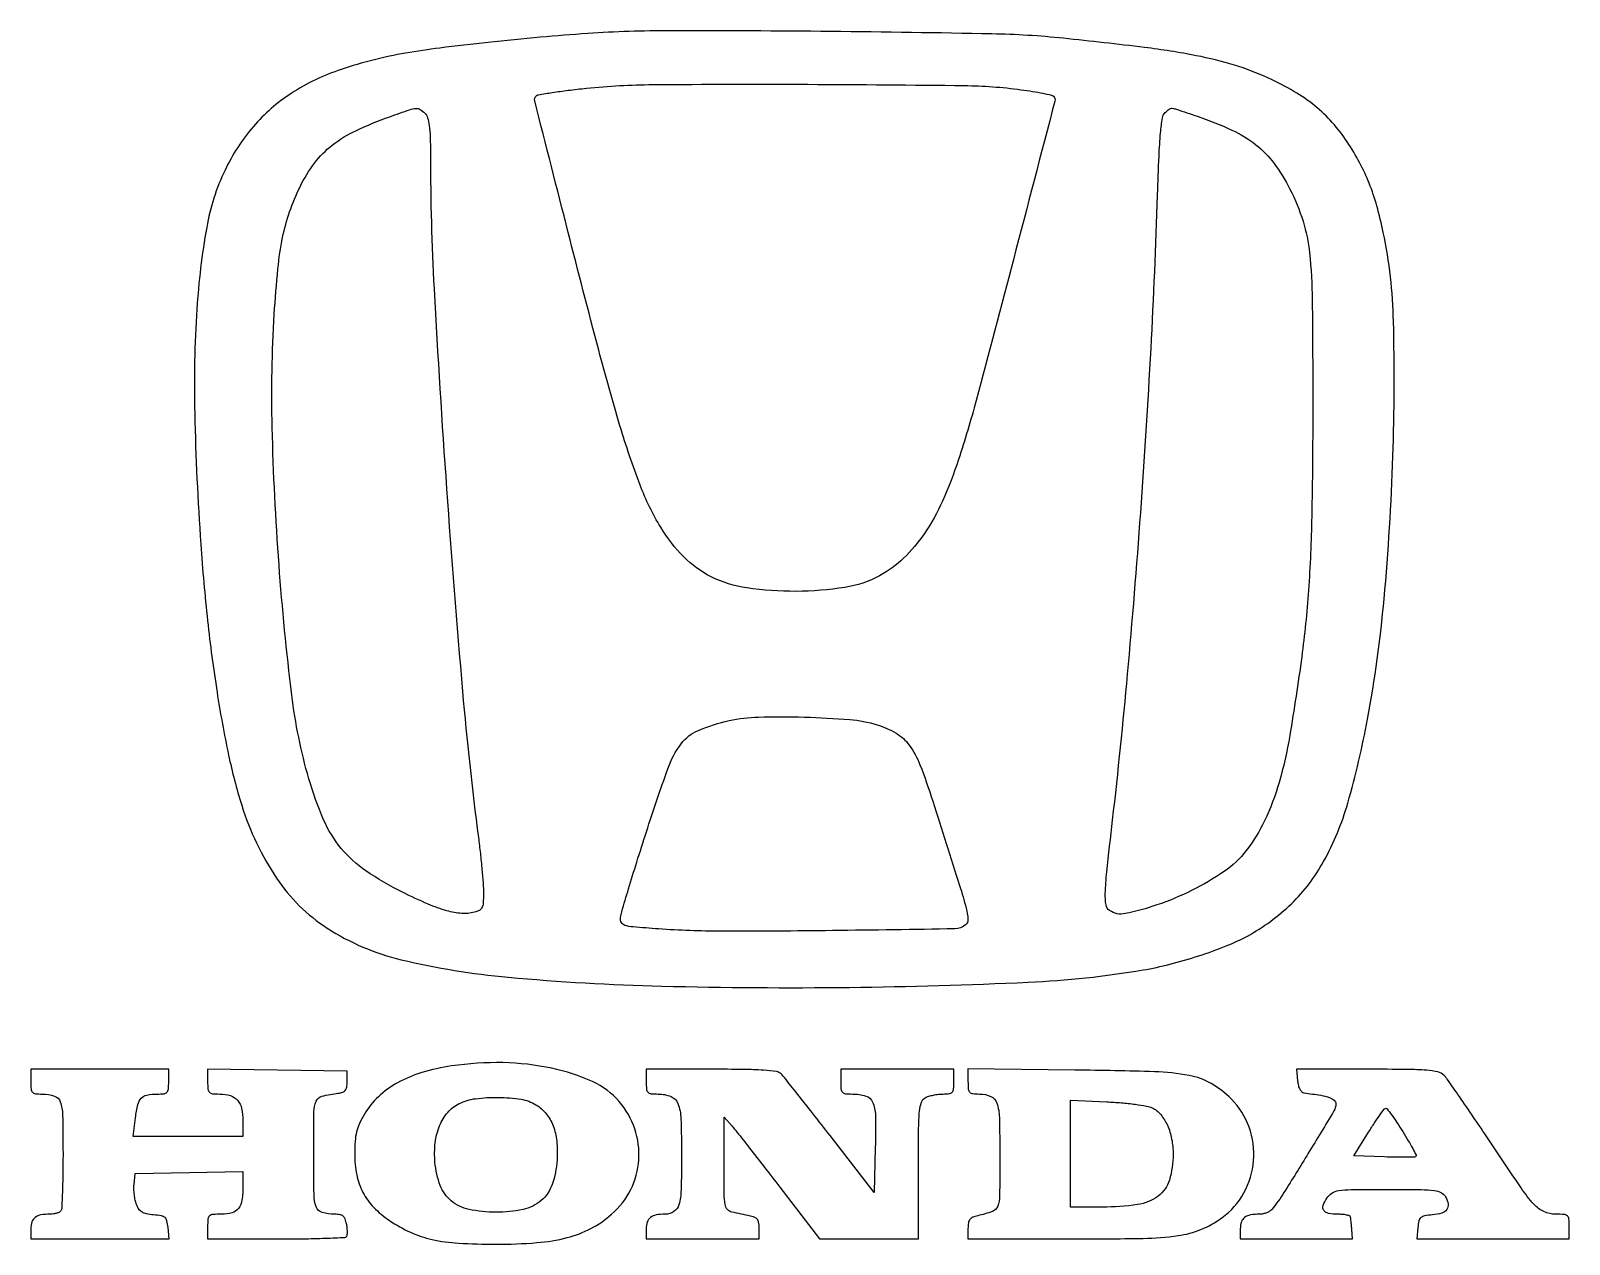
# Model space of a CAD drawing. Extents: x 8 to 443, y 18 to 361.
import ezdxf

# ---------------------------------------------------------------- set-up
doc = ezdxf.new("R2010")
doc.units = 0

msp = doc.modelspace()

# ---------------------------------------------------------------- linework, layer by layer
for points in [[(165.5, 359.956434, 0.005833), (152.050692, 358.905766, 0.00442), (137.321824, 357.450737, 0.004421), (123.668655, 355.857748, 0.011885), (114, 354.408733, 0.037288), (95.800923, 349.81849, 0.06333), (81.668803, 343.024908, 0.071952), (70.932747, 333.641822, 0.065996), (62.922433, 321.337472, 0.067853), (57.736507, 305.136257, 0.027404), (54.963462, 282.040605, 0.022041), (54.352832, 252.439044, 0.011435), (56.065068, 215.5, 0.009739), (57.99075, 193.838627, 0.011853), (60.668167, 173.649605, 0.013001), (63.931132, 155.875057, 0.024023), (67.643234, 141.669054, 0.071104), (77.490077, 121.053189, 0.102901), (91.821823, 106.927685, 0.084973), (112.74626, 97.993766, 0.035872), (143, 93.04068, 0.016394), (186.459553, 90.526724, 0.009112), (239.538967, 90.167179, 0.008688), (290.042827, 91.623404, 0.0302), (322.5, 95.095959, 0.021059), (330.086778, 96.705702, 0.015847), (338.277904, 99.086656, 0.016127), (345.976744, 101.869253, 0.029767), (352, 104.694501, 0.068114), (364.430781, 113.836683, 0.073842), (373.555634, 125.759489, 0.057123), (380.392607, 142.312195, 0.023446), (385.956259, 166, 0.02334), (390.661225, 200.093133, 0.014499), (393.142708, 240.412069, 0.014066), (393.308005, 278.486918, 0.045006), (390.428938, 303.690316, 0.01737), (388.601967, 311.207174, 0.02623), (386.447382, 317.588734, 0.027783), (383.742592, 323.430652, 0.023306), (380.257215, 329.30137, 0.037096), (376.008178, 334.815615, 0.039978), (371.088115, 339.493732, 0.037232), (365.176051, 343.589394, 0.02556), (357.93799, 347.360503, 0.033238), (348.344364, 351.001781, 0.026166), (337.555947, 353.687485, 0.017269), (322.923073, 356.00586, 0.004887), (300, 358.603134, 0.02084), (279.752984, 359.84737, 0.00241), (234.241451, 360.524701, 0.002673), (188.867796, 360.738687, 0.016418)], [(287.981993, 344.075593, -0.006931), (291.285707, 343.585015, -0.010006), (294.190631, 343.052535, -0.006125), (296.59713, 342.530667, -0.140819), (297.206896, 342.193104, -0.266222), (297.56742, 340.864759, -0.000126), (285.83518, 295.968552, -0.001412), (275.294412, 256.133089, -0.0139), (270.343542, 239.5, -0.025787), (265.792145, 227.718737, -0.044047), (260.663427, 218.512285, -0.052542), (254.7943, 211.562355, -0.066622), (248.018097, 206.606366, -0.08633), (238.211017, 203.28879, -0.037023), (224.382665, 202.180793, -0.037052), (210.469557, 203.130149, -0.081888), (200.349034, 206.323131, -0.080381), (192.622399, 211.950112, -0.059604), (186.119289, 220.29695, -0.044388), (180.29932, 232.220512, -0.019082), (174.60418, 249, -0.00771), (168.589471, 270.429605, -0.002226), (159.955406, 303.720304, -0.000182), (150.494936, 340.933999, -0.264411), (150.859512, 342.259512, -0.154874), (151.601748, 342.64413, -0.003883), (155.399431, 343.268766, -0.007981), (159.915201, 343.901868, -0.005312), (165.109005, 344.48972, -0.023823), (183.935655, 345.515708, -0.002544), (227.737529, 345.590957, -0.002217), (271.956255, 345.245868, -0.030338)], [(119.428571, 337.428571, -0.122233), (120.211522, 336.128723, -0.042643), (120.67799, 333.978652, -0.025545), (120.935814, 330.651244, -0.006322), (121.010287, 325.178571, 0.013281), (122.040993, 287.739017, 0.004053), (125.563007, 231.177578, 0.004165), (130.078075, 173.870369, 0.010712), (134.572419, 132.56358, -0.004985), (135.118914, 128.024883, -0.00484), (135.580648, 123.431341, -0.004783), (135.908891, 119.384645, -0.017845), (136, 116.832632, -0.014216), (135.920805, 114.047684, -0.095901), (135.583384, 112.715549, -0.161043), (134.848257, 111.939982, -0.061807), (133.445714, 111.397019, -0.080383), (129.856866, 111.089485, -0.049315), (125.666091, 111.823924, -0.034391), (120.353409, 113.707976, -0.012588), (113.119096, 117.067255, -0.034573), (102.731813, 123.139663, -0.070896), (95.781471, 129.482037, -0.069768), (90.812381, 137.582509, -0.032567), (86.629345, 149.192535, -0.03986), (81.809895, 172.842743, -0.011775), (78.197224, 209.664098, -0.012283), (76.26495, 248.520583, -0.021773), (76.85547, 280.582648, -0.00895), (77.883771, 293.432323, -0.025511), (79.213511, 302.304706, -0.033736), (81.178008, 309.480352, -0.03007), (84.151755, 316.617317, -0.04767), (88.262116, 323.318757, -0.065572), (93.207856, 328.35425, -0.055789), (99.902164, 332.476747, -0.024697), (109.512456, 336.439763, -0.002827), (115.13054, 338.402399, -0.057826), (116.883691, 338.785083, -0.164669), (118.056734, 338.514107, -0.058057)], [(337.838754, 336.554843, -0.026088), (347.615668, 332.649695, -0.058668), (354.416004, 328.48622, -0.066495), (359.539845, 323.217167, -0.042815), (364.021845, 315.956725, -0.040398), (367.733095, 306.843421, -0.050762), (369.583999, 297.92078, -0.023358), (370.339544, 284.537145, -0.002514), (370.484107, 253.5, -0.004531), (370.19964, 223.339082, -0.013021), (369.267713, 202.42617, -0.015487), (367.35846, 183.688819, -0.009053), (363.97176, 161.37452, -0.027054), (360.97107, 148.131504, -0.043082), (356.849471, 137.281368, -0.051405), (351.667954, 128.865251, -0.078556), (345.463221, 122.974696, -0.035447), (336.383348, 117.632984, -0.032825), (326.407775, 113.470755, -0.030602), (317.483228, 111.015521, -0.203188), (313.049904, 111.884857, -0.20731), (312.030342, 113.484598, -0.047879), (311.824866, 116.746864, -0.018685), (312.250155, 122.799751, -0.001788), (313.889925, 137.5, 0.006156), (318.125746, 178.739974, 0.004562), (321.829963, 224.417757, 0.004514), (324.747018, 270.832222, 0.005501), (326.606978, 314.328526, -0.002778), (327.017055, 325.320383, -0.011962), (327.453677, 331.849887, -0.014601), (327.962621, 336.07455, -0.160432), (328.721383, 337.578526, -0.04022), (329.898487, 338.580094, -0.186212), (330.747206, 338.802601, -0.052879), (331.996559, 338.526538, -0.001179)], [(247.275, 164.461814, -0.061013), (252.70847, 162.055813, -0.100883), (256.400952, 158.685466, -0.065927), (259.424707, 153.12712, -0.014456), (263.036812, 142.839136, -0.000456), (270.6323, 118.94943, -0.01231), (272.482889, 112.569143, -0.050672), (272.977604, 109.432333, -0.237637), (272.2689, 107.808204, -0.170878), (269.300533, 106.710392, -0.000741), (234.692459, 106.216591, -0.003595), (203.21035, 106.040393, -0.017783), (185.5, 106.698712, -0.003037), (178.310066, 107.266388, -0.051318), (175.97397, 107.709399, -0.205821), (175.017932, 108.508033, -0.145724), (174.765082, 109.90166, -0.044199), (175.101437, 111.57583, -0.001504), (177.019103, 118.011055, -0.002821), (179.351134, 125.596419, -0.001963), (182.066101, 134.135568, -0.007676), (188.13487, 152.02145, -0.074531), (191.899965, 159.059013, -0.134933), (196.773005, 162.860642, -0.044714), (205.5, 165.607103, -0.047271), (213.780718, 166.614455, -0.013499), (226.737516, 166.609109, -0.013151), (239.602454, 165.917487, -0.053796)], [(8, 63.5, 0.021685), (8.090901, 61.405089, 0.166379), (8.483237, 60.518132, 0.180477), (9.319689, 60.095886, 0.026422), (11.25, 59.984687, -0.080221), (14.681311, 59.413995, -0.231676), (16.3479, 57.764549, -0.078976), (17.004767, 54.105429, -0.004999), (17.114286, 43.152634, -0.003793), (17.069672, 37.271184, -0.005738), (16.933289, 32.153944, -0.00244), (16.745755, 27.795429, -0.127101), (16.498126, 26.996968, -0.128002), (16.097054, 26.613777, -0.046199), (15.369949, 26.292859, -0.042094), (14.471001, 26.073654, -0.038779), (13.52277, 26, 0.040237), (10.884243, 25.787322, 0.120214), (9.228005, 25.086798, 0.153506), (8.313746, 23.82424, 0.080701), (8, 21.893011), (8, 19), (27.563358, 19), (47.126717, 19), (46.813358, 22.25, 0.03313), (46.506433, 24.123814, 0.158354), (45.953942, 25.03991, 0.136448), (44.920169, 25.530114, 0.022325), (42.701192, 25.813275, -0.02924), (40.724857, 26.093284, -0.087981), (39.462067, 26.589939, -0.107594), (38.591798, 27.424725, -0.057193), (37.902283, 28.757015, -0.038341), (37.54023, 29.985164, -0.02184), (37.283766, 31.512557, -0.02171), (37.159107, 33.081838, -0.03335), (37.201091, 34.44374), (37.5, 37.5), (52.75, 37.776046), (68, 38.052092), (68, 33.960305, -0.036007), (67.714521, 30.001241, -0.126858), (66.737141, 27.665689, -0.161925), (64.91383, 26.415533, -0.070107), (61.964816, 26, 0.016167), (59.471594, 25.919364, 0.166141), (58.533201, 25.529309, 0.191487), (58.098684, 24.672188, 0.022704), (58, 22.5), (58, 19), (77.440983, 19, 0.003638), (84.927546, 19.054473, 0.005847), (91.308372, 19.221986, 0.001604), (96.826854, 19.449201, 0.248128), (97.349013, 19.755697, 0.119965), (97.498531, 20.21489, 0.023114), (97.524761, 21.095547, 0.023403), (97.458009, 22.149632, 0.019713), (97.291452, 23.255697, 0.043859), (96.894494, 24.654332, 0.129914), (96.317384, 25.458303, 0.129625), (95.417559, 25.873178, 0.043578), (93.96521, 26, -0.069472), (90.366912, 26.502385, -0.244052), (88.718234, 28.057453, -0.080017), (88.094989, 31.558525, -0.004119), (88, 43.087937, -0.003103), (88.074025, 55.015255, -0.093584), (88.664388, 57.942079, -0.239434), (90.319887, 59.379818, -0.032905), (94.955497, 60.220045, 0.055148), (96.20517, 60.504363, 0.147465), (96.93726, 61.03446, 0.125077), (97.324138, 61.943409, 0.034692), (97.455497, 63.5), (97.5, 66.5), (77.75, 66.77114), (58, 67.04228), (58, 63.52114, 0.02145), (58.091671, 61.385234, 0.173277), (58.493428, 60.50675, 0.178502), (59.354525, 60.095631, 0.023042), (61.428571, 60, -0.07405), (64.4336, 59.552503, -0.141006), (66.466262, 58.232867, -0.12605), (67.626984, 55.913646, -0.053364), (68, 52.428571), (68, 48), (52.465557, 48), (36.931114, 48), (37.612953, 53.25, -0.02376), (38.283584, 57.006565, -0.129423), (39.23236, 58.821956, -0.163726), (40.831174, 59.710446, -0.044514), (43.75, 59.984687, 0.026422), (45.680311, 60.095886, 0.180477), (46.516763, 60.518132, 0.166379), (46.909099, 61.405089, 0.021685), (47, 63.5), (47, 67), (27.5, 67), (8, 67)], [(127, 67.93417, 0.035451), (118.600584, 66.062785, 0.053575), (111.697528, 63.16748, 0.061443), (106.290223, 59.250406, 0.072893), (102.349394, 54.333222, 0.025629), (100.939126, 51.616692, 0.046944), (100.122437, 49.261446, 0.042565), (99.713789, 46.644131, 0.017453), (99.588235, 43.048232, 0.049754), (100.17752, 37.140874, 0.070506), (101.934917, 32.166943, 0.071682), (104.977785, 27.936345, 0.053492), (109.389151, 24.241289, 0.041156), (115.410461, 20.888092, 0.05153), (121.470399, 18.860486, 0.04032), (128.906655, 17.817725, 0.014871), (139.5, 17.510628, 0.018863), (151.111706, 17.957679, 0.044272), (159.667819, 19.379654, 0.05715), (166.39818, 21.96962, 0.060138), (172.242049, 25.981857, 0.096793), (177.627118, 32.977697, 0.099155), (179.923423, 41.426649, 0.09887), (178.791227, 50.128205, 0.095655), (174.402719, 57.842616, 0.110454), (166.848698, 63.500271, 0.053316), (155.301523, 67.279377, 0.04763), (141.48384, 68.869427, 0.041957)], [(182, 63.5, 0.021767), (182.092311, 61.380553, 0.173726), (182.494898, 60.505208, 0.177762), (183.356784, 60.095379, 0.023006), (185.428571, 60, -0.09686), (189.040366, 59.293695, -0.20868), (190.98058, 57.305186, -0.08242), (191.829414, 53.056323, -0.008179), (192, 42.628571, -0.00645), (191.873502, 32.822472, -0.061352), (191.254865, 28.682972, -0.180307), (189.848438, 26.744595, -0.147642), (187.381787, 26, 0.042581), (184.833809, 25.782615, 0.120992), (183.211467, 25.075497, 0.150878), (182.309387, 23.810446, 0.080159), (182, 21.893011), (182, 19), (198, 19), (214, 19), (214, 21.980948, 0.056109), (213.786116, 23.88093, 0.205537), (213.088381, 24.838645, 0.07964), (211.493078, 25.469914, 0.004441), (206.25, 26.581798, -0.164663), (204.971247, 27.325016, -0.140217), (204.304612, 28.743623, -0.038254), (204.054512, 31.706559, -0.002532), (204.031601, 40.269052), (204.063202, 53.5), (206.281601, 50.93012, -0.011155), (207.675218, 49.240942, -0.000942), (211.159789, 44.802857, -0.001251), (215.293698, 39.489936, -0.000967), (219.773, 33.68012), (231.046001, 19), (245.023, 19), (259, 19), (259, 38.464816, -0.001926), (259.046106, 50.432398, -0.021596), (259.288139, 55.184245, -0.060652), (259.83346, 57.678645, -0.187919), (260.934259, 58.964816, -0.04912), (261.892683, 59.362412, -0.022735), (263.20089, 59.695915, -0.022262), (264.618754, 59.924198, -0.028787), (265.934259, 60, 0.030389), (267.724599, 60.108915, 0.184533), (268.531018, 60.535412, 0.159788), (268.911341, 61.428832, 0.021393), (269, 63.5), (269, 67), (253, 67), (237, 67), (237, 63.5, 0.021617), (237.091041, 61.395159, 0.169311), (237.486348, 60.514441, 0.180162), (238.330357, 60.099466, 0.025121), (240.30887, 60, -0.073622), (244.132356, 59.433944, -0.222031), (246.045554, 57.718573, -0.097486), (246.818946, 54.063733, -0.009101), (246.781671, 44.812889), (246.5, 32.145263), (234, 48.245116, 0.001049), (229.114544, 54.510352, 0.001532), (224.783705, 60.005595, 0.000736), (221.078351, 64.66356, 0.027418), (220.178571, 65.672484, 0.164995), (218.819839, 66.34677, 0.016625), (215.172414, 66.714065, 0.013444), (209.586165, 66.938911, 0.003335), (200.428571, 67), (182, 67)], [(273, 63.565978, 0.020659), (273.089062, 61.411371, 0.167556), (273.481353, 60.52015, 0.182596), (274.321886, 60.100664, 0.025428), (276.3, 60, -0.10458), (279.496334, 59.32406, -0.21349), (281.178064, 57.45739, -0.07249), (281.87241, 53.361727, -0.005802), (282, 42.367388, -0.002942), (281.933682, 31.098364, -0.086343), (281.410342, 28.286731, -0.219095), (279.911683, 26.794834, -0.033209), (275.75, 25.573893, 0.044605), (274.334999, 25.123552, 0.130799), (273.531957, 24.503649, 0.124943), (273.122524, 23.547748, 0.039041), (273, 21.980948), (273, 19), (301.818499, 19, 0.004166), (322.507797, 19.172378, 0.030378), (332.395736, 19.939244, 0.062288), (338.872982, 21.680063, 0.060057), (344.809192, 24.976739, 0.111366), (351.006869, 32.013706, 0.105525), (353.738654, 41.168807, 0.10557), (352.494346, 50.638204, 0.111555), (347.491773, 58.560859, 0.065623), (341.748965, 62.966026, 0.085176), (335.535397, 65.257712, 0.038566), (325.741519, 66.302794, 0.004287), (303.25, 66.76702), (273, 67.131956)], [(366.186642, 63.758189, 0.036673), (366.416082, 62.418953, 0.060807), (366.824092, 61.349443, 0.079694), (367.366557, 60.628358, 0.161311), (368, 60.32478, -0.00806), (372.743811, 59.640955, -0.044559), (375.241753, 59.007528, -0.102328), (376.534609, 58.230175, -0.209355), (377, 57.167405, -0.135941), (376.471615, 55.259888, -0.001396), (369.211236, 43.236389, -0.003894), (362.347292, 32.136523, -0.03279), (358.895816, 27.374465, -0.080391), (358.292394, 26.847743, -0.04421), (357.415811, 26.403749, -0.042629), (356.422047, 26.101487, -0.052564), (355.459343, 26, 0.041268), (352.86161, 25.78523, 0.120576), (351.220576, 25.081778, 0.15234), (350.311784, 23.818118, 0.080454), (350, 21.893011), (350, 19), (365.850914, 19), (381.701828, 19), (381.507438, 21.75, 0.003406), (381.421538, 22.857857, 0.003933), (381.324171, 23.9125, 0.003528), (381.228392, 24.804357, 0.022931), (381.156524, 25.25, 0.264333), (380.899028, 25.542057, 0.031467), (380.03519, 25.779688, 0.030933), (378.888802, 25.945553, 0.020464), (377.559017, 26, -0.045401), (374.906595, 26.241341, -0.199408), (373.614594, 27.078854, -0.237021), (373.423457, 28.469777, -0.06287), (374.436857, 30.543976, -0.107666), (375.893066, 31.973784, -0.105056), (377.824807, 32.684184, -0.033508), (381.366275, 32.954084, -0.002268), (391.487869, 33, -0.00249), (401.090471, 32.952183, -0.028739), (404.849634, 32.698349, -0.085174), (406.837244, 32.094768, -0.154881), (408.04182, 30.921859, -0.081434), (408.748428, 28.851405, -0.202151), (408.386505, 27.323233, -0.16439), (406.943157, 26.307009, -0.051383), (404.305826, 25.813693, 0.022231), (402.081638, 25.530386, 0.136354), (401.046675, 25.040381, 0.158536), (400.493744, 24.124447, 0.033149), (400.186642, 22.25), (399.873283, 19), (421.436642, 19), (443, 19), (443, 22.5, 0.022424), (442.903069, 24.660252, 0.187178), (442.476737, 25.521283, 0.169221), (441.55774, 25.916023, 0.017612), (439.174314, 26, -0.107462), (435.843408, 26.724258, -0.102972), (433.055075, 28.771948, -0.033854), (429.397593, 33.44137, -0.002438), (420.228988, 47.078651, 0.002172), (415.882147, 53.551526, 0.003066), (411.948694, 59.278282, 0.001779), (408.586253, 64.073464, 0.042601), (407.528492, 65.328651, 0.144172), (405.851909, 66.242455, 0.033927), (402.658556, 66.708199, 0.016862), (397.167832, 66.94598, 0.00239), (385.865213, 67), (365.873283, 67)], [(150.810176, 56.974365, -0.084611), (153.726894, 54.435088, -0.080261), (155.701984, 51.028854, -0.067751), (156.722576, 46.669885, -0.039592), (156.806157, 41.2967, -0.066887), (155.432117, 34.418241, -0.13454), (152.33931, 29.88013, -0.12488), (147.184085, 27.347551, -0.05359), (139.5, 26.56816, -0.049933), (131.912112, 27.373802, -0.120885), (126.860759, 29.790034, -0.132884), (123.787488, 34.096622, -0.066387), (122.295833, 40.674123, -0.05072), (122.356175, 46.197579, -0.069347), (123.589076, 51.010962, -0.079701), (125.895461, 54.787275, -0.101782), (129.108124, 57.283614, -0.082732), (133.752793, 58.682929, -0.035461), (140.241793, 59.050888, -0.035181), (146.618346, 58.51026, -0.098465)], [(325.111167, 56.072579, -0.108561), (327.483262, 54.200751, -0.066372), (329.366539, 51.155841, -0.05817), (330.588536, 47.276385, -0.047271), (331, 42.933954, -0.072103), (329.945559, 35.659901, -0.161888), (326.792743, 31.138373, -0.125223), (320.913021, 28.709447, -0.035665), (310.979764, 28), (302, 28), (302, 43.113419), (302, 58.226839), (312.25, 57.783256, -0.010251), (316.365762, 57.52052, -0.011997), (320.256093, 57.097767, -0.010993), (323.513608, 56.59137, -0.069004)], [(395.930274, 49.375305, -0.006871), (397.492694, 46.805605, -0.011133), (398.741582, 44.574393, -0.004985), (399.723143, 42.679994, -0.324048), (399.667869, 42.334536, -0.192347), (399.293654, 42.173957, -0.002842), (396.853255, 42.126097, -0.00727), (393.989624, 42.127855, -0.004679), (390.670476, 42.209231), (382.089157, 42.5), (386.283492, 49.25, -0.00649), (387.938055, 51.837191, -0.010121), (389.4365, 54.017187, -0.004687), (390.748816, 55.810251, -0.236681), (391.127216, 56, -0.235262), (391.50587, 55.811395, -0.004808), (392.805987, 54.053996, -0.010244), (394.291307, 51.914445, -0.006579)]]:
    msp.add_lwpolyline(points, format="xyb", close=True)

doc.saveas('drawing.dxf')
